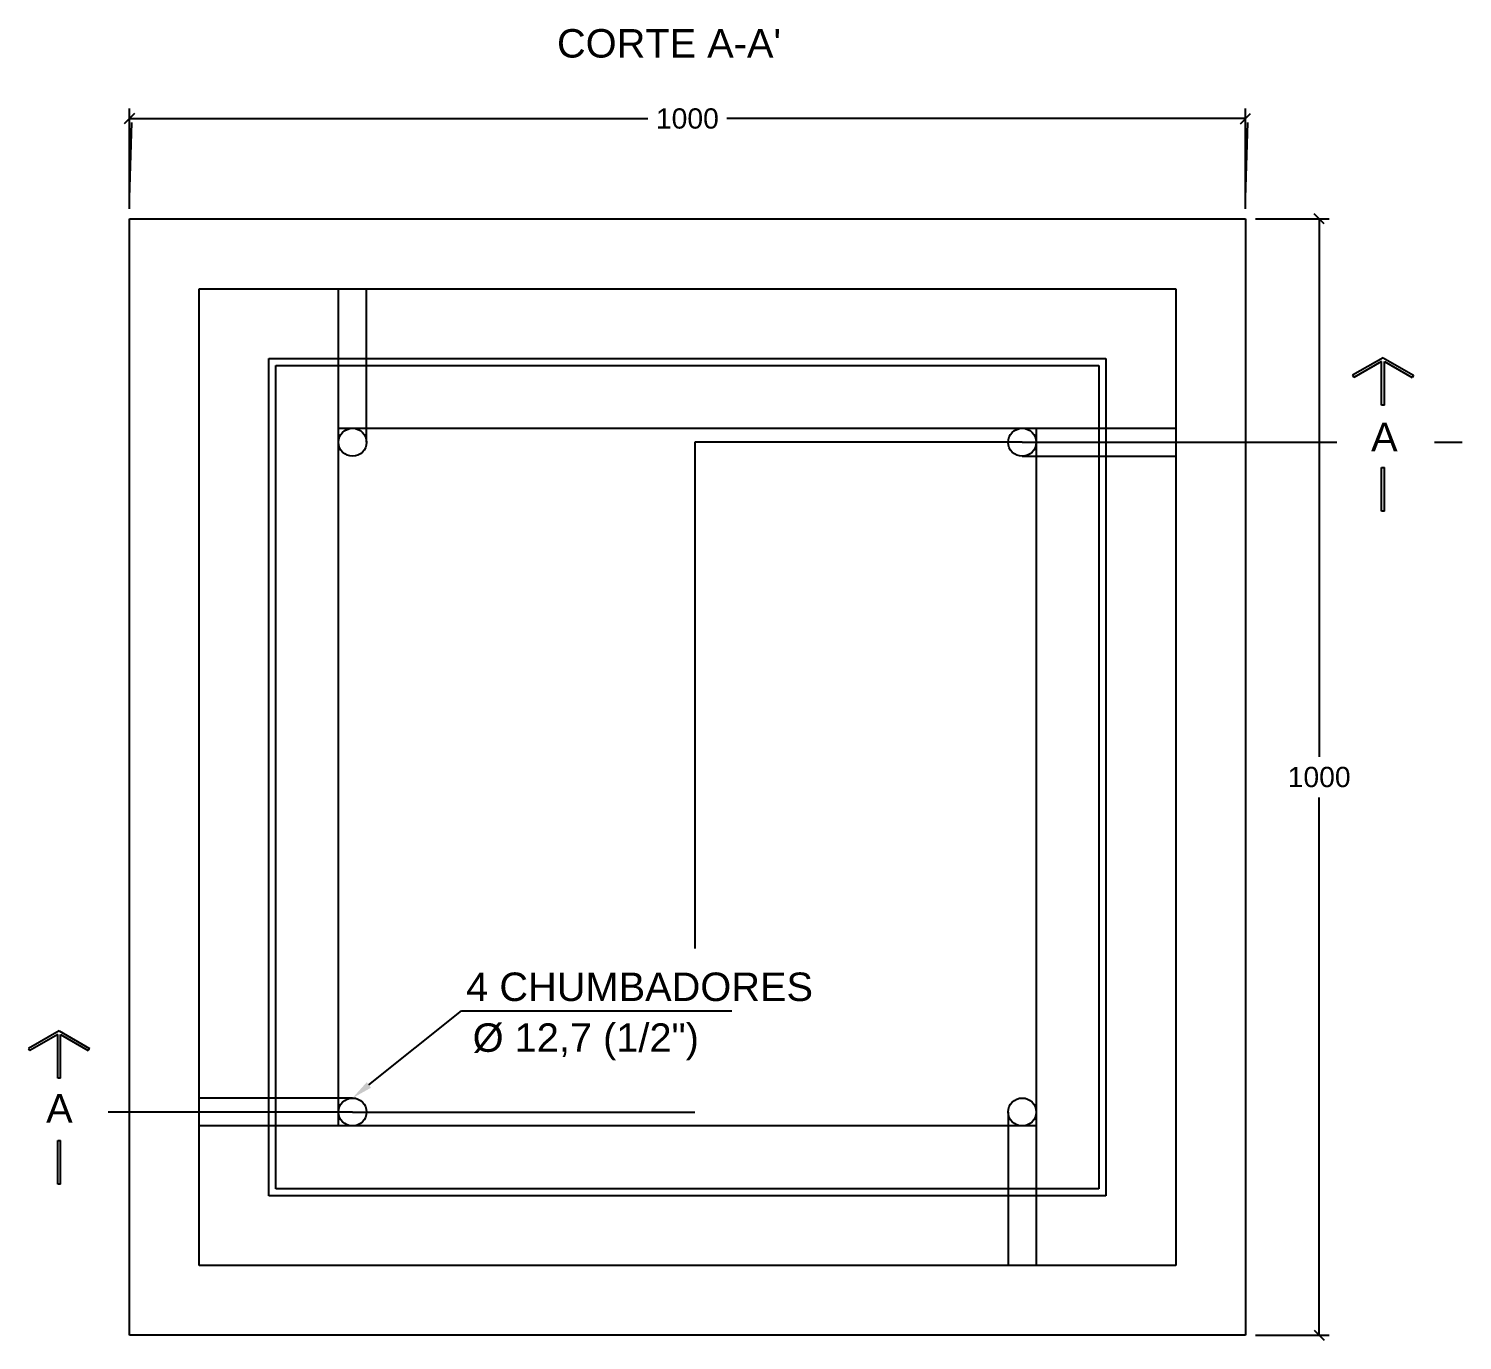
# Model space of a CAD drawing. Header units: inches. Extents: x -8.7 to 57.3, y -9.2 to 26.4.
# Drawn here: x 34.187 to 35.603, y -9.019 to -7.723 of the extents above; entities that cross this region are included whole.
import ezdxf
from ezdxf.enums import TextEntityAlignment as Align

# ---------------------------------------------------------------- set-up
doc = ezdxf.new("R2010")
doc.units = ezdxf.units.IN
doc.header["$MEASUREMENT"] = 0
doc.linetypes.add('DASHDOT', pattern=[1, 0.5, -0.25, 0, -0.25])
doc.linetypes.add('HIDDEN2', pattern=[4.7625, 3.175, -1.5875])
for name, color, linetype in [('Alvenaria', 7, 'Continuous'), ('Cotas', 1, 'Continuous'), ('nivel', 4, 'Continuous')]:
    doc.layers.add(name, color=color, linetype=linetype)
doc.layers.add('TEXTO', color=7, linetype='Continuous', lineweight=20)
doc.styles.add('Arial', font='arial.ttf')
doc.dimstyles.new('RICARDO-1-10', dxfattribs={"dimtxt": 0.02, "dimasz": 0.01, "dimexe": 0.01, "dimexo": 0.01, "dimgap": 0.01, "dimtad": 0, "dimtih": 1, "dimtoh": 1, "dimdec": 0, "dimlfac": 1000, "dimzin": 0, "dimdsep": 46, "dimtxsty": 'Arial', "dimblk": 'OBLIQUE', "dimcen": 0, "dimclrt": 4, "dimadec": 0, "dimazin": 0, "dimtfac": 1, "dimtdec": 0, "dimtofl": 0, "dimtmove": 0, "dimatfit": 3, "dimldrblk": 'CLOSEDBLANK', "dimfxl": 0, "dimtolj": 1, "dimtzin": 0, "dimarcsym": 0})

# ---------------------------------------------------------------- blocks, each defined once
blk = doc.blocks.new('_Oblique')
at = {"color": 0, "linetype": 'ByBlock', "lineweight": -2}
blk.add_line((-0.5, -0.5), (0.5, 0.5), dxfattribs=at)
blk = doc.blocks.new('*D41')
at = {"layer": 'Cotas', "color": 0, "lineweight": -2, "transparency": 16777216}
for p, q in [((35.3989, -7.9109), (35.4717, -7.9109)), ((35.4617, -7.9109), (35.4617, -8.4421)), ((35.4617, -9.0136), (35.4617, -8.4825)), ((35.3989, -9.0136), (35.4717, -9.0136))]:
    blk.add_line(p, q, dxfattribs=at)
at = {"layer": 'DEFPOINTS', "color": 0, "transparency": 16777216}
for p in [(35.3889, -7.9109), (35.4617, -7.9109), (35.3889, -9.0136)]:
    blk.add_point(p, dxfattribs=at)
at = {"layer": 'Cotas', "color": 0, "lineweight": -2, "transparency": 16777216, "xscale": 0.01, "yscale": 0.01, "zscale": 0.01}
for p, rotation in [((35.4617, -7.9109), 90), ((35.4617, -9.0136), 270)]:
    blk.add_blockref('_Oblique', p, dxfattribs=dict(at, rotation=rotation))
at = {"layer": 'Cotas', "color": 4, "transparency": 16777216, "insert": (35.4617, -8.4623), "char_height": 0.02, "attachment_point": 5, "style": 'Arial'}
blk.add_mtext('\\A1;1000', dxfattribs=at)
blk = doc.blocks.new('_ClosedBlank')
at = {"color": 0, "linetype": 'ByBlock', "lineweight": -2}
for p, q in [((-1, 0.17), (0, 0)), ((-1, 0.17), (-1, -0.17)), ((0, 0), (-1, -0.17))]:
    blk.add_line(p, q, dxfattribs=at)
blk = doc.blocks.new('*D42')
at = {"layer": 'Cotas', "color": 0, "lineweight": -2, "transparency": 16777216}
for p, q in [((34.2862, -7.9009), (34.2862, -7.8018)), ((35.3889, -7.9009), (35.3889, -7.8018)), ((34.2862, -7.8118), (34.7986, -7.8118)), ((35.3889, -7.8118), (34.8764, -7.8118))]:
    blk.add_line(p, q, dxfattribs=at)
at = {"layer": 'DEFPOINTS', "color": 0, "transparency": 16777216}
for p in [(35.3889, -7.8118), (34.2862, -7.9109), (35.3889, -7.9109)]:
    blk.add_point(p, dxfattribs=at)
at = {"layer": 'Cotas', "color": 0, "lineweight": -2, "transparency": 16777216, "xscale": 0.01, "yscale": 0.01, "zscale": 0.01, "rotation": 180}
blk.add_blockref('_Oblique', (34.2862, -7.8118), dxfattribs=at)
at = {"layer": 'Cotas', "color": 0, "lineweight": -2, "transparency": 16777216, "xscale": 0.01, "yscale": 0.01, "zscale": 0.01}
blk.add_blockref('_Oblique', (35.3889, -7.8118), dxfattribs=at)
at = {"layer": 'Cotas', "color": 4, "transparency": 16777216, "insert": (34.8375, -7.8118), "char_height": 0.02, "attachment_point": 5, "style": 'Arial'}
blk.add_mtext('\\A1;1000', dxfattribs=at)

msp = doc.modelspace()

# ---------------------------------------------------------------- linework, layer by layer
at = {"layer": 'Alvenaria'}
for p, q in [((34.2862, -7.9109), (35.3889, -7.9109)), ((34.2862, -9.0136), (34.2862, -7.9109)), ((35.3889, -7.9109), (35.3889, -9.0136)), ((34.3551, -7.9799), (35.32, -7.9799)), ((34.3551, -8.9447), (34.3551, -7.9799)), ((35.32, -7.9799), (35.32, -8.9447)), ((34.424, -8.0488), (35.251, -8.0488)), ((34.424, -8.8758), (34.424, -8.0488)), ((34.4309, -8.0557), (35.2441, -8.0557)), ((34.4309, -8.8689), (34.4309, -8.0557)), ((35.2441, -8.0557), (35.2441, -8.8689)), ((35.251, -8.0488), (35.251, -8.8758)), ((35.5248, -8.0481), (35.4947, -8.0654)), ((35.5234, -8.0517), (35.496, -8.0675)), ((35.5234, -8.095), (35.5234, -8.0517)), ((35.5248, -8.0481), (35.5548, -8.0654)), ((35.5261, -8.0517), (35.5536, -8.0675)), ((35.5261, -8.0654), (35.5261, -8.0517)), ((35.4947, -8.0654), (35.496, -8.0675)), ((35.5261, -8.095), (35.5261, -8.0654)), ((35.5548, -8.0654), (35.5536, -8.0675)), ((35.5261, -8.095), (35.5234, -8.095)), ((35.5234, -8.1996), (35.5234, -8.1563)), ((35.5234, -8.1563), (35.5261, -8.1563)), ((35.5261, -8.17), (35.5261, -8.1563)), ((35.5261, -8.1996), (35.5261, -8.17)), ((35.5261, -8.1996), (35.5234, -8.1996)), ((34.2167, -8.713), (34.1867, -8.7303)), ((34.2154, -8.7165), (34.1879, -8.7324)), ((34.2154, -8.7598), (34.2154, -8.7165)), ((34.2167, -8.713), (34.2468, -8.7303)), ((34.2181, -8.7303), (34.2181, -8.7165)), ((34.2181, -8.7165), (34.2456, -8.7324)), ((34.1867, -8.7303), (34.1879, -8.7324)), ((34.2181, -8.7598), (34.2181, -8.7303)), ((34.2468, -8.7303), (34.2456, -8.7324)), ((34.2181, -8.7598), (34.2154, -8.7598)), ((34.2154, -8.8212), (34.2181, -8.8211)), ((34.2154, -8.8644), (34.2154, -8.8212)), ((34.2181, -8.8349), (34.2181, -8.8211)), ((34.2181, -8.8644), (34.2181, -8.8349)), ((34.2181, -8.8644), (34.2154, -8.8644)), ((35.251, -8.8758), (34.424, -8.8758)), ((35.2441, -8.8689), (34.4309, -8.8689)), ((35.32, -8.9447), (34.3551, -8.9447)), ((35.3889, -9.0136), (34.2862, -9.0136))]:
    msp.add_line(p, q, dxfattribs=at)
at = {"layer": 'Alvenaria', "linetype": 'HIDDEN2'}
for p, q in [((34.4929, -8.1315), (34.4929, -7.9799)), ((34.5205, -8.1315), (34.5205, -7.9799)), ((34.4929, -8.1177), (35.1821, -8.1177)), ((34.4929, -8.8069), (34.4929, -8.1177)), ((35.1683, -8.1177), (35.32, -8.1177)), ((35.1821, -8.1177), (35.1821, -8.8069)), ((35.1683, -8.1453), (35.32, -8.1453)), ((34.5067, -8.7793), (34.3551, -8.7793)), ((35.1546, -8.7931), (35.1546, -8.9447)), ((35.1821, -8.7931), (35.1821, -8.9447)), ((34.5067, -8.8069), (34.3551, -8.8069)), ((35.1821, -8.8069), (34.4929, -8.8069))]:
    msp.add_line(p, q, dxfattribs=at)
at = {"layer": 'Alvenaria', "linetype": 'DASHDOT'}
for p, q in [((35.1683, -8.1315), (34.845, -8.1315)), ((34.845, -8.1315), (34.845, -8.7931)), ((35.1683, -8.1315), (35.479, -8.1315)), ((35.5755, -8.1315), (35.6031, -8.1315)), ((34.5067, -8.7931), (34.2652, -8.7931)), ((34.5067, -8.7931), (34.845, -8.7931))]:
    msp.add_line(p, q, dxfattribs=at)
at = {"layer": 'Alvenaria'}
for centre in [(34.5067, -8.1315), (35.1683, -8.1315), (34.5067, -8.7931), (35.1683, -8.7931)]:
    msp.add_circle(centre, 0.0138, dxfattribs=at)
at = {"layer": 'nivel', "color": 1}
for p, q in [((34.2862, -7.8903), (34.2886, -7.8157)), ((35.3889, -7.8903), (35.3913, -7.8157)), ((34.5229, -8.7664), (34.6143, -8.6932)), ((34.6143, -8.6932), (34.8814, -8.6932))]:
    msp.add_line(p, q, dxfattribs=at)
msp.add_solid([(34.525, -8.7691), (34.5207, -8.7637), (34.5067, -8.7793)], dxfattribs=at)

# ---------------------------------------------------------------- texts
at = {"layer": 'TEXTO', "style": 'Arial'}
msp.add_text("CORTE A-A'", height=0.02812, dxfattribs=at).set_placement((34.7087, -7.7515))
for p in [(35.5261, -8.1263), (34.2171, -8.7895)]:
    msp.add_text('A', height=0.0281, dxfattribs=at).set_placement(p, align=Align.MIDDLE)
for s, p in [('4 CHUMBADORES', (34.619, -8.6694)), ('%%C 12,7 (1/2")', (34.6254, -8.7196))]:
    msp.add_text(s, height=0.028119, dxfattribs=at).set_placement(p, align=Align.MIDDLE_LEFT)

# ---------------------------------------------------------------- dimensions: what is measured, and where the dimension line sits
at = {"layer": 'Cotas'}
dim = msp.add_linear_dim(base=(35.3889, -7.8118), p1=(34.2862, -7.9109), p2=(35.3889, -7.9109), text='1000', dimstyle='RICARDO-1-10', dxfattribs=at)
dim.commit()
dim.dimension.update_dxf_attribs({"geometry": '*D42', "text_midpoint": (34.8375, -7.8118)})
dim = msp.add_linear_dim(base=(35.4617, -7.9109), p1=(35.3889, -9.0136), p2=(35.3889, -7.9109), angle=90, text='1000', dimstyle='RICARDO-1-10', dxfattribs=at)
dim.commit()
dim.dimension.update_dxf_attribs({"geometry": '*D41', "text_midpoint": (35.4617, -8.4623)})

doc.saveas('drawing.dxf')
